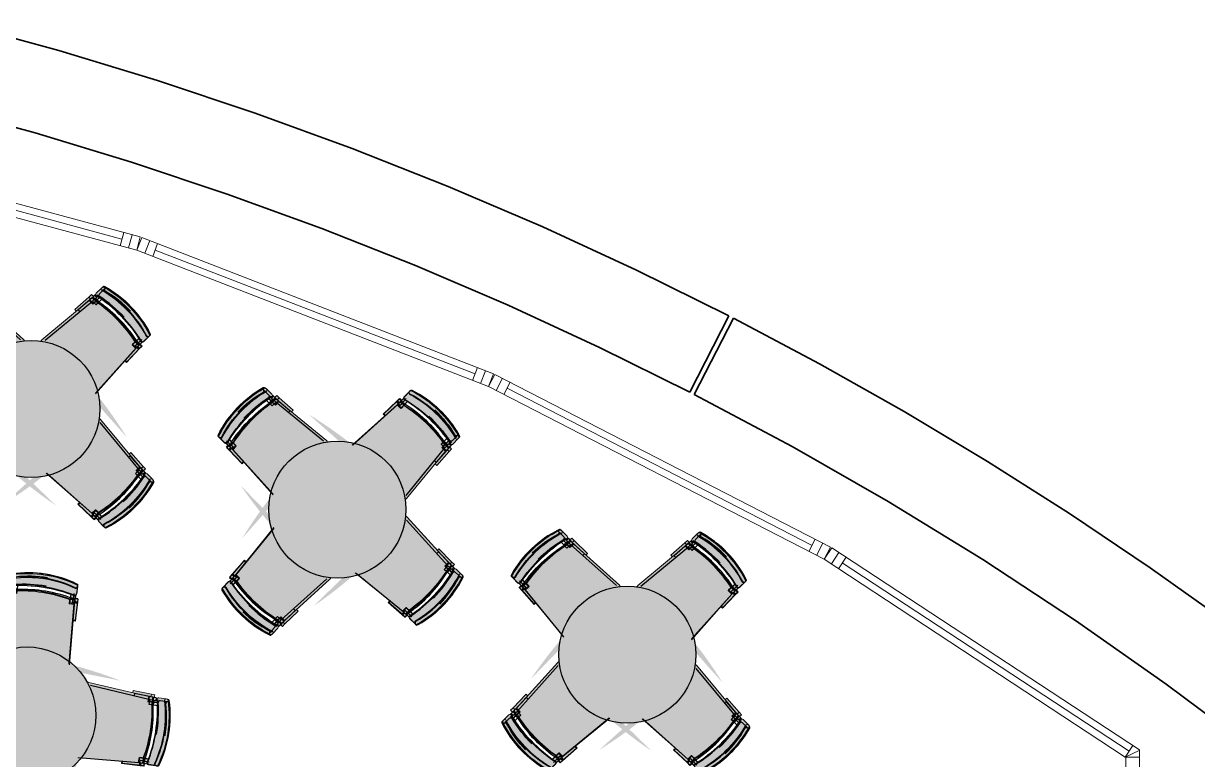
# Model space of a CAD drawing. Header units: millimetres. Extents: x -2729 to 15248, y -12439 to 5292.
# Drawn here: x 8027 to 8712, y -8246 to -7816 of the extents above; entities that cross this region are included whole.
import ezdxf

# ---------------------------------------------------------------- set-up
doc = ezdxf.new("R2010")
doc.units = ezdxf.units.MM
for name, color, linetype, lineweight in [('CAM', 155, 'Continuous', 15), ('DUVAR 2_Ном_пера__60', 7, 'Continuous', 35), ('pencere_Ном_пера__80', 7, 'Continuous', 13)]:
    doc.layers.add(name, color=color, linetype=linetype, lineweight=lineweight)
doc.layers.add('tefris', color=39, linetype='Continuous')

# ---------------------------------------------------------------- blocks, each defined once
blk = doc.blocks.new('dfgbdf')
at = {"layer": 'tefris', "color": 250, "lineweight": 9}
for p, q in [((-2454111.619684269, 525210.158802735), (-2454111.61313714, 525211.0721156007)), ((-2454072.020701715, 525209.8749354146), (-2454072.014154585, 525210.7882482801)), ((-2454111.619684269, 525210.158802735), (-2454111.651142441, 525205.7704439993)), ((-2454111.619684269, 525210.158802735), (-2454111.651142441, 525205.7704439993)), ((-2454111.393876919, 525199.8079857455), (-2454111.356269388, 525205.054168995)), ((-2454108.455731259, 525205.1188426953), (-2454108.493951429, 525199.7871974818)), ((-2454075.256584268, 525204.8808529217), (-2454075.294804439, 525199.5492077086)), ((-2454072.394878949, 525199.528419445), (-2454072.357271417, 525204.7746026947)), ((-2454072.020701715, 525209.8749354146), (-2454072.052159887, 525205.4865766789)), ((-2454072.020701715, 525209.8749354146), (-2454072.052159887, 525205.4865766789)), ((-2454114.364413285, 525164.5024694676), (-2454111.393876919, 525199.8079857455)), ((-2454112.999900517, 525201.1196209646), (-2454113.57778656, 525190.2564495396)), ((-2454112.985563781, 525203.1195695786), (-2454112.999900517, 525201.1196209646)), ((-2454112.999900517, 525201.1196209646), (-2454111.384557405, 525201.1080412957)), ((-2454112.985563781, 525203.1195695786), (-2454111.370220672, 525203.107989909)), ((-2454111.393876919, 525199.8079857455), (-2454108.393953999, 525199.7864806453)), ((-2454111.375956003, 525202.3079215129), (-2454108.476030512, 525202.2871332491)), ((-2454108.377466755, 525202.0864215513), (-2454108.393953999, 525199.7864806453)), ((-2454075.378314627, 525201.8498654515), (-2454075.394801869, 525199.5499245452)), ((-2454075.394801869, 525199.5499245452), (-2454072.394878949, 525199.528419445)), ((-2454075.276883522, 525202.0491434757), (-2454072.376958031, 525202.0283552122)), ((-2454069.8998299, 525163.7397039934), (-2454072.394878949, 525199.528419445)), ((-2454070.770216322, 525200.816895326), (-2454072.385559435, 525200.828474995)), ((-2454070.75587959, 525202.8168439397), (-2454072.371222701, 525202.8284236089)), ((-2454070.75587959, 525202.8168439397), (-2454070.770216322, 525200.816895326)), ((-2454070.770216322, 525200.816895326), (-2454070.348128059, 525189.946555534)), ((-2454113.57778656, 525190.2564495396), (-2454112.198356299, 525190.2465610235)), ((-2454070.348128059, 525189.946555534), (-2454071.727558321, 525189.95644405))]:
    blk.add_line(p, q, dxfattribs=at)
for centre, radius, start, end in [((-2454110.95488347, 525210.5468397918), 0.6645643387296895, 128.1842560686453, 174.5564035868221), ((-2454110.613162832, 525211.0649472337), 1, 106.424976356534, 179.5892793318425), ((-2454110.477309588, 525209.903743491), 1.465455548318734, 98.72199400806039, 127.3173746617995), ((-2454092.409191321, 525148.7779265486), 65.89265889045396, 89.45884940670703, 106.2935274857314), ((-2454092.409191321, 525148.7779265486), 65.19265889045396, 89.45884940670703, 106.2935274857314), ((-2454092.43093583, 525145.7446062912), 65.92605708526092, 89.4589154703867, 105.7679051027529), ((-2454092.130943537, 525145.7424557811), 65.92605708526092, 73.41065353881503, 89.71964317462334), ((-2454092.112385946, 525148.7757988839), 65.19265889045396, 72.8850311529628, 89.71970926283139), ((-2454092.109199028, 525148.7757760386), 65.89265889045396, 72.8850311529628, 89.71970926283139), ((-2454073.169802533, 525209.636302729), 1.465455548318734, 51.8611839938373, 80.45656463648214), ((-2454073.014128892, 525210.795416647), 1, 359.5892793318426, 72.75358231075933), ((-2454072.683058072, 525210.2724862649), 0.6645643387296895, 4.622155051725973, 50.99430259902947), ((-2454110.651168134, 525205.7632756322), 1, 179.5892793318425, 282.1716553241168), ((-2454110.619709962, 525210.1516343682), 1, 179.5892793318425, 285.8993206494205), ((-2454092.605583447, 525121.3815767524), 85.28971260092196, 89.48851251595534, 102.0700716838015), ((-2454092.305591153, 525121.3794262424), 85.28971260092196, 77.10848695473183, 89.69004613117218), ((-2454073.020676022, 525209.8821037814), 1, 253.2792379985671, 359.5892793318426), ((-2454073.052134194, 525205.4937450454), 1, 257.0069033155113, 359.5892793318426), ((-2454092.445793999, 525122.746649585), 80.92352941175771, 77.82438813700311, 101.3541705151467), ((-2454072.892565872, 525163.5310621646), 3, 344.9838835373608, 3.987984671885633)]:
    blk.add_arc(centre, radius, start, end, dxfattribs=at)
blk = doc.blocks.new('cvbncvn')
at = {"layer": 'tefris'}
h = blk.add_hatch(color=33, dxfattribs=at)
h.set_gradient(color1=(172, 159, 128), one_color=1, tint=1, name='CYLINDER')
h.paths.add_polyline_path([(-2451154.223689083, 524897.2262711371, 0.3305505333251211), (-2451154.332949031, 524898.413216793), (-2451154.680639513, 524898.8005914476, -0.2427438629334576), (-2451154.527526212, 524898.210772224, -0.119052518395025), (-2451154.823199974, 524897.5894230508, -0.0735875389792936), (-2451167.058852123, 524882.9412619113, -0.0735875389735171), (-2451182.964544087, 524872.3919125733, -0.1190525126681235), (-2451183.61465743, 524872.1664123167, -0.2196094287040335), (-2451184.143245594, 524872.3417789476), (-2451183.834899048, 524871.9974081721, 0.3305455976475086), (-2451182.667198117, 524871.7582049319, 0.0735875385497968), (-2451166.590720377, 524882.4208268367, 0.0735875387030554)])
edge = h.paths.add_edge_path()
edge.add_ellipse((-2451288.835638838, 524924.1477155834), major_axis=(114.0452383263674, 51.17307509851923), ratio=0.4265283154215424, start_angle=297.7073354583348, end_angle=323.01772509326184, ccw=False)
edge.add_line((-2451216.485709845, 524904.8751427546), (-2451191.124070725, 524880.5879071507))
edge.add_line((-2451191.124070726, 524880.5879071505), (-2451188.889073622, 524882.589103779))
edge.add_line((-2451188.889073621, 524882.5891037792), (-2451187.354822873, 524880.875605999))
edge.add_arc((-2451227.909625441, 524950.9036403928), 80.92352941115509, 300.0760928002907, 323.6058751605984)
edge.add_line((-2451162.769854727, 524902.8887689075), (-2451164.304105476, 524904.6022666876))
edge.add_line((-2451164.304105475, 524904.6022666874), (-2451162.06910837, 524906.603463316))
edge.add_line((-2451162.06910837, 524906.6034633163), (-2451183.880094764, 524935.0874640178))
edge.add_arc((-2451186.261993427, 524933.263578396), 3.000000000802633, 37.44227862472864, 56.43971649156172)
h.paths.add_polyline_path([(-2451187.118360303, 524877.4850196771, 0.4790289221056363), (-2451187.37153479, 524875.9472302572), (-2451184.444154244, 524872.6778428579, -0.500271849319481), (-2451184.130153677, 524874.24726106, 0.07128175433068201), (-2451168.591916908, 524884.6558239107, 0.0712817547301692), (-2451156.536633469, 524898.9542548573, -0.5002619448420746), (-2451154.94221361, 524899.0936619595), (-2451157.869590585, 524902.3630453721, 0.4790207402578018), (-2451159.425883433, 524902.2806184784, -0.0549629285443206), (-2451171.927218796, 524888.3807902053, -0.054962927260355)])
h.paths.add_polyline_path([(-2451167.058852123, 524882.9412619113, 0.0735875389792797), (-2451154.823199974, 524897.5894230508, 0.1254224069759553), (-2451154.520412075, 524898.2468661688, 0.2281353875295868), (-2451154.680639513, 524898.8005914476), (-2451154.942192469, 524899.0936383482), (-2451154.942213605, 524899.0936619535, 0.4988503369004011), (-2451156.534240337, 524898.9580878789, -0.071298977506095), (-2451168.591916908, 524884.6558239107, -0.0712989770642944), (-2451184.134226765, 524874.2453042809, 0.4988602312897345), (-2451184.444154244, 524872.6778428579), (-2451184.143245592, 524872.3417789467, 0.205143870496195), (-2451183.651315112, 524872.1633134165, 0.1254224130629383), (-2451182.964544087, 524872.3919125733, 0.0735875389735347)])
h.paths.add_polyline_path([(-2451198.054109539, 524887.2243664347), (-2451199.081810155, 524886.3041723972), (-2451191.460286161, 524878.5417747207), (-2451190.256826182, 524879.6193421354), (-2451191.124070726, 524880.5879071505)])
h.paths.add_polyline_path([(-2451166.874928807, 524915.141928935), (-2451167.902629425, 524914.2217348977), (-2451162.06910837, 524906.6034633163), (-2451161.201863828, 524905.634898301), (-2451159.99840385, 524906.7124657155)])
h.paths.add_polyline_path([(-2451159.867732742, 524904.1449002314), (-2451158.664272762, 524905.2224676466), (-2451159.99840385, 524906.7124657155), (-2451161.201863828, 524905.634898301)])
h.paths.add_polyline_path([(-2451190.256826182, 524879.6193421354), (-2451191.460286161, 524878.5417747207), (-2451190.126155076, 524877.0517766511), (-2451188.922695097, 524878.1293440654)])
h.paths.add_polyline_path([(-2451187.295909667, 524880.6598996383), (-2451189.456406869, 524878.7254095636), (-2451187.624432733, 524876.6794052729, -0.2540112033113549), (-2451187.115305681, 524877.4867379908, 0.0059357257269831), (-2451185.362357831, 524878.5004502899)])
h = blk.add_hatch(color=33, dxfattribs=at)
h.set_gradient(color1=(172, 159, 128), one_color=1, tint=1, name='CYLINDER')
h.paths.add_polyline_path([(-2451164.229605571, 524904.6689732422), (-2451162.561941715, 524902.8064756553), (-2451160.401444513, 524904.7409657293), (-2451162.06910837, 524906.6034633163)])
h.paths.add_polyline_path([(-2451160.401444513, 524904.7409657293), (-2451162.561941715, 524902.8064756553), (-2451160.628389878, 524900.6470263066, 0.0059357249099136), (-2451159.427927786, 524902.2777710517, -0.254011277546088), (-2451158.569470377, 524902.6949614374)])
h.paths.add_polyline_path([(-2451191.124070725, 524880.5879071504), (-2451189.456406869, 524878.7254095636), (-2451187.295909667, 524880.6598996382), (-2451188.963573525, 524882.5223972248)])
at = {"layer": 'tefris', "color": 250, "xscale": -1, "rotation": 221.4302633063476}
blk.add_blockref('dfgbdf', (-958721.3848934338, 2542560.35672698), dxfattribs=at)
blk = doc.blocks.new('dfghjfgjhfhgj')
at = {"layer": 'tefris'}
for p, q in [((-2450693.663445101, 526828.6160768777), (-2450657.893534597, 526825.8645453006)), ((-2450667.46048046, 526827.979929916), (-2450667.46048046, 526826.6004642129)), ((-2450656.593445645, 526827.479929916), (-2450667.46048046, 526827.979929916)), ((-2450658.446911117, 526824.5633242043), (-2450658.446911117, 526827.5633242043)), ((-2450655.946911117, 526824.6633242043), (-2450655.946911117, 526827.5633242043)), ((-2450653.115128913, 526824.6633242043), (-2450658.446911117, 526824.6633242043)), ((-2450656.146911117, 526824.5633242043), (-2450658.446911117, 526824.5633242043)), ((-2450657.893534597, 526822.8645453005), (-2450657.893534597, 526825.8645453006)), ((-2450657.893534597, 526825.8645453006), (-2450652.647216554, 526825.8645453006)), ((-2450652.561752394, 526822.9645453003), (-2450657.893534597, 526822.9645453003)), ((-2450655.593534597, 526822.8645453005), (-2450657.893534597, 526822.8645453005)), ((-2450654.593445644, 526827.479929916), (-2450656.593445645, 526827.479929916)), ((-2450656.593445645, 526827.479929916), (-2450656.593445645, 526825.8645453006)), ((-2450655.393534598, 526822.9645453003), (-2450655.393534598, 526825.8645453006)), ((-2450654.593445644, 526827.479929916), (-2450654.593445644, 526825.8645453006)), ((-2450647.544602222, 526826.1645453004), (-2450651.933073711, 526826.1645453004)), ((-2450647.544602222, 526826.1645453004), (-2450651.933073711, 526826.1645453004)), ((-2450647.544602222, 526826.1645453004), (-2450646.63126589, 526826.1645453004)), ((-2450693.772814181, 526785.8459470455), (-2450658.446911117, 526788.5633242043)), ((-2450668.01385698, 526786.4479395889), (-2450668.01385698, 526787.8274052918)), ((-2450657.146822164, 526786.947939589), (-2450668.01385698, 526786.4479395889)), ((-2450656.146911117, 526791.5633242044), (-2450658.446911117, 526791.5633242044)), ((-2450658.446911117, 526788.5633242043), (-2450658.446911117, 526791.5633242044)), ((-2450653.115128913, 526791.4633242043), (-2450658.446911117, 526791.4633242043)), ((-2450658.446911117, 526788.5633242043), (-2450653.200593073, 526788.5633242043)), ((-2450655.593534597, 526789.8645453005), (-2450657.893534597, 526789.8645453005)), ((-2450657.893534597, 526786.8645453005), (-2450657.893534597, 526789.8645453005)), ((-2450652.561752394, 526789.7645453005), (-2450657.893534597, 526789.7645453005)), ((-2450657.146822164, 526786.947939589), (-2450657.146822164, 526788.5633242043)), ((-2450655.146822164, 526786.947939589), (-2450657.146822164, 526786.947939589)), ((-2450655.946911117, 526788.5633242043), (-2450655.946911117, 526791.4633242043)), ((-2450655.393534598, 526786.8645453005), (-2450655.393534598, 526789.7645453005)), ((-2450655.146822164, 526786.947939589), (-2450655.146822164, 526788.5633242043)), ((-2450648.097978742, 526788.2633242044), (-2450652.486450231, 526788.2633242044)), ((-2450648.097978742, 526788.2633242044), (-2450652.486450231, 526788.2633242044)), ((-2450648.097978742, 526788.2633242044), (-2450647.18464241, 526788.2633242044))]:
    blk.add_line(p, q, dxfattribs=at)
for centre, radius, start, end in [((-2450648.344842472, 526826.7159635152), 1.465455548318734, 9.13271468402902, 37.72809534255547), ((-2450735.370440529, 526808.0633242043), 80.92352941175771, 348.235108819604, 11.76489118039605), ((-2450734.817064009, 526806.3645453005), 80.92352941175771, 348.2351088196013, 11.76489118039871), ((-2450736.736623718, 526808.2133242043), 85.28971260092196, 359.8992332000628, 12.48079236286419), ((-2450651.933073711, 526825.1645453004), 1, 90, 192.5823760047524), ((-2450736.1832472, 526806.5145453005), 85.28971260092196, 359.899233200076, 12.48079236286419), ((-2450712.372968202, 526808.2133242043), 65.92605708526092, 359.8696361555814, 16.17862578389171), ((-2450647.544602222, 526825.1645453004), 1, 90, 196.3100413307321), ((-2450711.819591683, 526806.5145453005), 65.92605708526092, 359.8696361555814, 16.17862578389534), ((-2450647.1518096, 526825.4993561715), 0.6645643387296895, 38.59497673383628, 84.96712426087498), ((-2450709.339570007, 526808.2101372029), 65.19265889045396, 359.8695700747031, 16.70424816845666), ((-2450647.791465952, 526825.0171846115), 1.465455548318734, 9.132714684031088, 37.72809534255547), ((-2450736.736623718, 526807.9133242043), 85.28971260092196, 347.5192076371359, 0.1007667999371034), ((-2450712.372968202, 526807.9133242043), 65.92605708526092, 343.8213742161082, 0.1303638444186277), ((-2450709.339570007, 526807.9133242043), 65.19265889045396, 343.2957518315433, 0.1304299252968763), ((-2450652.486450231, 526789.2633242044), 1, 167.4176239952504, 270), ((-2450648.097978742, 526789.2633242044), 1, 163.6899586692678, 270), ((-2450647.705186118, 526788.9253263319), 0.6645643387296895, 275.032875739125, 321.4050232661739), ((-2450648.344842472, 526789.4074978919), 1.465455548318734, 322.2719046574445, 350.867285315971)]:
    blk.add_arc(centre, radius, start, end, dxfattribs=at)
at = {"layer": 'tefris', "rotation": 48.36728481575136}
blk.add_blockref('cvbncvn', (-429896.7720350572, 2010148.912928215), dxfattribs=at)
blk = doc.blocks.new('hhhherq')
at = {"layer": 'tefris', "true_color": 0x707070}
h = blk.add_hatch(color=8, dxfattribs=at)
h.set_gradient(color1=(73, 53, 19), tint=0.2300000041723251, name='HEMISPHERICAL')
edge = h.paths.add_edge_path()
edge.add_ellipse((6997.485203752464, 4148.628459936474), major_axis=(-3.2e-15, -115.5488616340444), ratio=0.4759891116382511, start_angle=0, end_angle=359.9999999999999)
blk.add_ellipse((6997.485203752464, 4148.628459936474), major_axis=(-3.2e-15, -115.5488616340444), ratio=0.4759891116382511)
at = {"layer": 'tefris'}
for p, xscale, rotation in [((-2464964.501386277, 420201.7292275786), -1, 338.3159388244064), ((-2479173.434872905, -316220.5996376893), -0.9999999999999998, 355.211668440645), ((2493168.405280415, 324517.8565575148), -1, 175.2116684406438), ((2478959.471793773, -411904.4723077529), -1, 158.3159388244053)]:
    blk.add_blockref('dfghjfgjhfhgj', p, dxfattribs=dict(at, xscale=xscale, rotation=rotation))
for p, rotation in [((2478959.471793768, 420201.7292276535), 21.6840611755953), ((2493168.405280419, -316220.5996376137), 4.788331559356873), ((-2479173.434872908, 324517.8565575339), 184.7883315593557), ((-2464964.501386272, -411904.4723077339), 201.6840611755941)]:
    blk.add_blockref('dfghjfgjhfhgj', p, dxfattribs=dict(at, rotation=rotation))
blk = doc.blocks.new('jkjk')
at = {"layer": 'tefris'}
h = blk.add_hatch(color=39, dxfattribs=at)
h.set_gradient(color1=(73, 53, 19), color2=(234, 212, 174), one_color=1, tint=0.800000011920929, name='CYLINDER')
edge = h.paths.add_edge_path()
edge.add_arc((86951.94184338255, 47415.94828580628), 40, 0, 360)
blk.add_circle((86951.94184338255, 47415.94828580628), 40, dxfattribs=at)
at = {"layer": 'tefris', "xscale": -1}
for p, rotation in [((-1990906.6507795, 1449589.695592909), 313.8562429192313), ((-1315221.805463721, -2030442.644337077), 43.85624291894896)]:
    blk.add_blockref('dfghjfgjhfhgj', p, dxfattribs=dict(at, rotation=rotation))
at = {"layer": 'tefris'}
for p, rotation in [((2219121.154837472, 1365536.578476441), 43.85624291894896), ((1405072.572034018, -2084753.264708283), 313.8562429192313)]:
    blk.add_blockref('dfghjfgjhfhgj', p, dxfattribs=dict(at, rotation=rotation))

msp = doc.modelspace()

# ---------------------------------------------------------------- linework, layer by layer
at = {"layer": 'CAM', "linetype": 'Continuous'}
for p, q in [((7890.859773585292, -7889.990583144534), (8084.167952330678, -7942.273908424038)), ((8103.546455884961, -7948.630918826851), (8290.261630624515, -8021.01214286295)), ((8308.861518351503, -8029.377676832839), (8486.900602381354, -8121.049278936924)), ((8504.51436467125, -8131.330006447154), (8671.891066008578, -8241.26925294449))]:
    msp.add_line(p, q, dxfattribs=at)
at = {"layer": 'DUVAR 2_Ном_пера__60', "linetype": 'Continuous'}
for p, q in [((8438.314092218885, -7987.047974378526), (8415.515163345535, -8031.547432376414)), ((8441.01402477176, -7988.433632354302), (8418.15326300642, -8032.901356498091))]:
    msp.add_line(p, q, dxfattribs=at)
at = {"layer": 'DUVAR 2_Ном_пера__60', "linetype": 'Continuous', "flags": 128}
for points in [[(8438.314092218885, -7987.047974378526), (8384.393808963938, -7960.353873209773), (8329.758430517011, -7935.155710498707), (8274.449449801145, -7911.472623023763), (8218.508871267664, -7889.322596943764), (8161.979179100131, -7868.72245412178), (8104.903304836477, -7849.687839372325), (8047.324594845469, -7832.233208558442), (7989.286777352184, -7816.371817627653)], [(7976.771315464193, -7864.780041438717), (8033.479971095479, -7880.278180327172), (8089.740033564969, -7897.333071274232), (8145.508776036276, -7915.931761916042), (8200.743844929031, -7936.06012745051), (8255.403291816774, -7957.702881359668), (8309.445605571958, -7980.843587026785), (8362.82974362363, -8005.464670204085), (8415.515163345535, -8031.547432376414)], [(8775.932061237541, -8201.150977226629), (8730.538357797615, -8167.081361135525), (8684.27437748495, -8134.203235011932), (8637.171386296608, -8102.538818479573), (8589.261217317018, -8072.109510916081), (8540.576249050091, -8042.935876987947), (8491.149383707945, -8015.037632756379), (8441.01402477176, -7988.433632354302)], [(8418.15326300642, -8032.901356498091), (8475.23855234589, -8063.351970075273), (8531.374158354241, -8095.519715803443), (8586.508445015801, -8129.375004362001), (8640.590697333459, -8164.886694153487), (8693.571168069288, -8202.022119949896), (8745.401123408457, -8240.747122933797)]]:
    msp.add_lwpolyline(points, dxfattribs=at)
at = {"layer": 'pencere_Ном_пера__80', "linetype": 'Continuous'}
for p, q in [((8094.865435677314, -7941.023499867806), (7882.250969395692, -7883.518476689395)), ((7880.16229023864, -7891.240991700781), (8092.776756520304, -7948.746014880118)), ((8083.123612752178, -7946.135165930151), (8085.212291909203, -7938.412650918764)), ((8090.038863793245, -7939.718075393735), (8087.950184636222, -7947.440590405137)), ((8092.776756520304, -7948.746014880118), (8094.865435677314, -7941.023499867806)), ((8095.668331471735, -7941.286885374167), (8092.776756520304, -7948.746014880118)), ((8301.03132998917, -8020.897046809702), (8095.668331471735, -7941.286885374167)), ((8100.330287419839, -7943.094119724293), (8097.438712453871, -7950.553249230157)), ((8102.100668401948, -7952.360483580283), (8104.992243353406, -7944.901354074426)), ((8092.776756520304, -7948.746014880118), (8298.139755023174, -8028.356176315654)), ((8288.815843141518, -8024.741707616296), (8291.707418107482, -8017.282578109531)), ((8296.369374041065, -8019.089812459664), (8293.477799089622, -8026.548941965519)), ((8298.139755023174, -8028.356176315654), (8301.03132998917, -8020.897046809702)), ((8301.801965979446, -8021.243650047662), (8298.139755066828, -8028.356176314754)), ((8497.622365680563, -8122.07077945421), (8301.801965979446, -8021.243650047662)), ((8298.139755066828, -8028.356176314754), (8493.960154753378, -8129.183305722123)), ((8306.247294900906, -8023.532531873469), (8302.585083973765, -8030.645058140557)), ((8307.030412895225, -8032.933939966387), (8310.692623822364, -8025.821413699297)), ((8485.069496925043, -8124.60554207048), (8488.731707837635, -8117.493015802487)), ((8493.177036759136, -8119.781897628389), (8489.514825831951, -8126.894423896293)), ((8493.960154753378, -8129.183305722123), (8497.622365680563, -8122.07077945421)), ((8498.352144170782, -8122.496733549619), (8493.960154724275, -8129.183305722123)), ((8502.53125178265, -8125.24172695545), (8498.139262336128, -8131.928299127147)), ((8677.959794675173, -8240.46972263405), (8498.352144170782, -8122.496733549619)), ((8493.960154724275, -8129.183305722123), (8669.695071283171, -8244.612539033667)), ((8502.318369947996, -8134.673292532997), (8506.710359394487, -8127.986720360407)), ((8669.695071285341, -8244.612539030328), (8674.08706073182, -8237.925966858733)), ((8678.266168343654, -8240.670960263677), (8669.695071285341, -8244.612539030328)), ((8677.959794675173, -8240.46972263405), (8677.959794675187, -8705.813687055952)), ((8669.9598060025, -8244.61253903032), (8669.959806002526, -8705.813687055945)), ((8670.053297792703, -8244.612539030328), (8678.053286479926, -8244.612539030328))]:
    msp.add_line(p, q, dxfattribs=at)

# ---------------------------------------------------------------- block references
for p in [(-78920.67900776793, -55457.34090119063), (-78572.88139393248, -55600.80013939389)]:
    msp.add_blockref('jkjk', p)
for name, p, rotation in [('jkjk', (-43090.99554275131, 76617.78054974817), 272.592814277989), ('jkjk', (-32927.81707594751, -98394.990542643), 36.96859809503282), ('hhhherq', (15568.74690749992, -4265.703649818628), 179.619287609618)]:
    msp.add_blockref(name, p, dxfattribs=dict(rotation=rotation))

doc.saveas('drawing.dxf')
